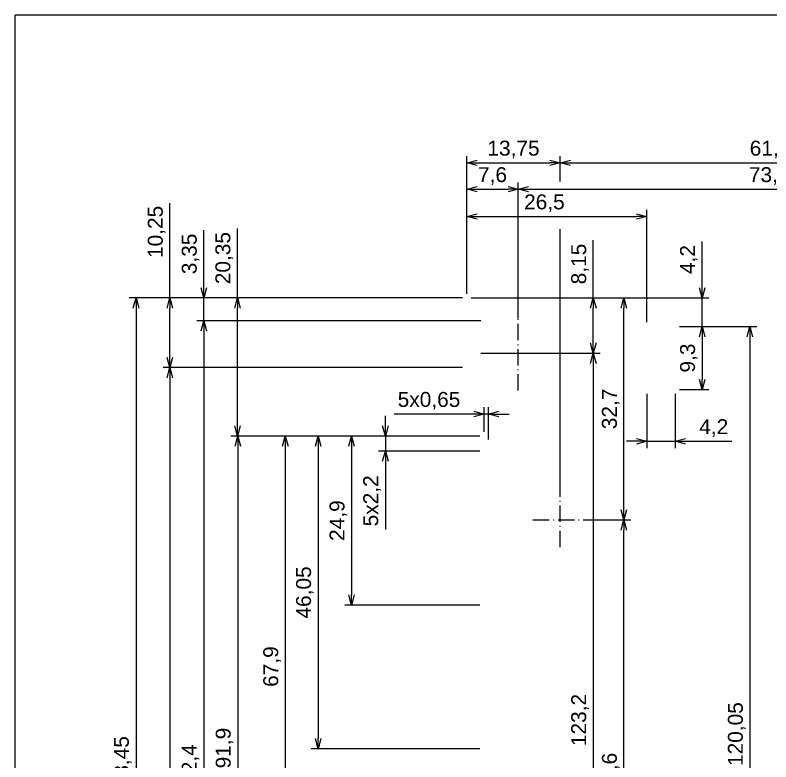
# Paper-space layout 'Base' of a CAD drawing. Header units: millimetres. Extents: x 0 to 414, y 1 to 291.
# Drawn here: x -0.1 to 111.2, y 180.7 to 290.7 of the extents above; entities that cross this region are included whole.
import ezdxf

# ---------------------------------------------------------------- set-up
doc = ezdxf.new("R2010")
doc.units = ezdxf.units.MM
doc.linetypes.add('ACAD_ISO10W100', pattern=[18, 12, -3, 0, -3])
doc.layers.add('MD_Annotation', color=7, linetype='Continuous', lineweight=25)
doc.layers.add('MD_Axes', color=7, linetype='ACAD_ISO10W100', lineweight=25)
doc.styles.get("Standard").update_dxf_attribs({"font": 'arial.ttf'})
doc.dimstyles.new('ISO-25', dxfattribs={"dimtxt": 2.2, "dimasz": 1.5, "dimexe": 1, "dimexo": 0.625, "dimtad": 1, "dimrnd": 0.05, "dimtxsty": 'Standard', "dimblk": 'OPEN30', "dimcen": 2.5, "dimadec": 0, "dimazin": 0, "dimtfac": 1, "dimtmove": 0, "dimatfit": 3, "dimfxl": 1, "dimlwe": 18, "dimarcsym": 0})

# ---------------------------------------------------------------- blocks, each defined once
blk = doc.blocks.new('_Open30')
at = {"color": 0, "linetype": 'ByBlock', "lineweight": -2}
for p, q in [((-1, 0.268), (0, 0)), ((0, 0), (-1, -0.268)), ((0, 0), (-1, 0))]:
    blk.add_line(p, q, dxfattribs=at)
blk = doc.blocks.new('*D22')
at = {"layer": 'Defpoints', "color": 0, "transparency": 16777216}
for p in [(66.45, 249.02), (32.68, 228.68), (69, 228.68)]:
    blk.add_point(p, dxfattribs=at)
at = {"layer": 'MD_Annotation', "color": 0, "lineweight": -2, "transparency": 16777216}
for p, q in [((32.68, 249.02), (32.68, 259.25)), ((32.68, 230.18), (32.68, 247.52))]:
    blk.add_line(p, q, dxfattribs=at)
at = {"layer": 'MD_Annotation', "color": 0, "lineweight": 18, "transparency": 16777216}
for p, q in [((65.82, 249.02), (31.68, 249.02)), ((68.37, 228.68), (31.68, 228.68))]:
    blk.add_line(p, q, dxfattribs=at)
at = {"layer": 'MD_Annotation', "color": 0, "lineweight": -2, "transparency": 16777216, "xscale": 1.5, "yscale": 1.5, "zscale": 1.5}
for p, rotation in [((32.68, 249.02), 90), ((32.68, 228.68), 270)]:
    blk.add_blockref('_Open30', p, dxfattribs=dict(at, rotation=rotation))
at = {"layer": 'MD_Annotation', "color": 0, "transparency": 16777216, "insert": (30.73, 254.89), "char_height": 2.2, "attachment_point": 5, "rotation": 90}
blk.add_mtext('20,35', dxfattribs=at)
blk = doc.blocks.new('*D23')
at = {"layer": 'Defpoints', "color": 0, "transparency": 16777216}
for p in [(69, 228.68), (54.45, 226.47), (69, 226.47)]:
    blk.add_point(p, dxfattribs=at)
at = {"layer": 'MD_Annotation', "color": 0, "lineweight": -2, "transparency": 16777216}
for p, q in [((54.45, 230.18), (54.45, 231.68)), ((54.45, 228.68), (54.45, 226.47)), ((54.45, 224.97), (54.45, 214.9))]:
    blk.add_line(p, q, dxfattribs=at)
at = {"layer": 'MD_Annotation', "color": 0, "lineweight": 18, "transparency": 16777216}
for p, q in [((68.37, 228.68), (53.45, 228.68)), ((68.37, 226.47), (53.45, 226.47))]:
    blk.add_line(p, q, dxfattribs=at)
at = {"layer": 'MD_Annotation', "color": 0, "lineweight": -2, "transparency": 16777216, "xscale": 1.5, "yscale": 1.5, "zscale": 1.5}
for p, rotation in [((54.45, 228.68), 270), ((54.45, 226.47), 90)]:
    blk.add_blockref('_Open30', p, dxfattribs=dict(at, rotation=rotation))
at = {"layer": 'MD_Annotation', "color": 0, "transparency": 16777216, "insert": (52.5, 219.14), "char_height": 2.2, "attachment_point": 5, "rotation": 90}
blk.add_mtext('5x2,2', dxfattribs=at)
blk = doc.blocks.new('*D24')
at = {"layer": 'Defpoints', "color": 0, "transparency": 16777216}
for p in [(66.45, 249.02), (17.74, 110.56), (66.45, 110.56)]:
    blk.add_point(p, dxfattribs=at)
at = {"layer": 'MD_Annotation', "color": 0, "lineweight": 18, "transparency": 16777216}
for p, q in [((65.82, 249.02), (16.74, 249.02)), ((65.82, 110.56), (16.74, 110.56))]:
    blk.add_line(p, q, dxfattribs=at)
at = {"layer": 'MD_Annotation', "color": 0, "lineweight": -2, "transparency": 16777216}
blk.add_line((17.74, 247.52), (17.74, 112.06), dxfattribs=at)
at = {"layer": 'MD_Annotation', "color": 0, "lineweight": -2, "transparency": 16777216, "xscale": 1.5, "yscale": 1.5, "zscale": 1.5}
for p, rotation in [((17.74, 249.02), 90), ((17.74, 110.56), 270)]:
    blk.add_blockref('_Open30', p, dxfattribs=dict(at, rotation=rotation))
at = {"layer": 'MD_Annotation', "color": 0, "transparency": 16777216, "insert": (15.79, 179.79), "char_height": 2.2, "attachment_point": 5, "rotation": 90}
blk.add_mtext('138,45', dxfattribs=at)
blk = doc.blocks.new('*D25')
at = {"layer": 'Defpoints', "color": 0, "transparency": 16777216}
for p in [(66.45, 249.02), (22.72, 238.77), (66.45, 238.77)]:
    blk.add_point(p, dxfattribs=at)
at = {"layer": 'MD_Annotation', "color": 0, "lineweight": -2, "transparency": 16777216}
for p, q in [((22.72, 249.02), (22.72, 262.99)), ((22.72, 240.27), (22.72, 247.52))]:
    blk.add_line(p, q, dxfattribs=at)
at = {"layer": 'MD_Annotation', "color": 0, "lineweight": 18, "transparency": 16777216}
for p, q in [((65.82, 249.02), (21.72, 249.02)), ((65.82, 238.77), (21.72, 238.77))]:
    blk.add_line(p, q, dxfattribs=at)
at = {"layer": 'MD_Annotation', "color": 0, "lineweight": -2, "transparency": 16777216, "xscale": 1.5, "yscale": 1.5, "zscale": 1.5}
for p, rotation in [((22.72, 249.02), 90), ((22.72, 238.77), 270)]:
    blk.add_blockref('_Open30', p, dxfattribs=dict(at, rotation=rotation))
at = {"layer": 'MD_Annotation', "color": 0, "transparency": 16777216, "insert": (20.78, 258.75), "char_height": 2.2, "attachment_point": 5, "rotation": 90}
blk.add_mtext('10,25', dxfattribs=at)
blk = doc.blocks.new('*D26')
at = {"layer": 'Defpoints', "color": 0, "transparency": 16777216}
for p in [(66.45, 238.77), (22.72, 121.36), (66.45, 121.36)]:
    blk.add_point(p, dxfattribs=at)
at = {"layer": 'MD_Annotation', "color": 0, "lineweight": 18, "transparency": 16777216}
for p, q in [((65.82, 238.77), (21.72, 238.77)), ((65.82, 121.36), (21.72, 121.36))]:
    blk.add_line(p, q, dxfattribs=at)
at = {"layer": 'MD_Annotation', "color": 0, "lineweight": -2, "transparency": 16777216}
blk.add_line((22.72, 237.27), (22.72, 122.86), dxfattribs=at)
at = {"layer": 'MD_Annotation', "color": 0, "lineweight": -2, "transparency": 16777216, "xscale": 1.5, "yscale": 1.5, "zscale": 1.5}
for p, rotation in [((22.72, 238.77), 90), ((22.72, 121.36), 270)]:
    blk.add_blockref('_Open30', p, dxfattribs=dict(at, rotation=rotation))
at = {"layer": 'MD_Annotation', "color": 0, "transparency": 16777216, "insert": (20.78, 171.26), "char_height": 2.2, "attachment_point": 5, "rotation": 90}
blk.add_mtext('117,4', dxfattribs=at)
blk = doc.blocks.new('*D27')
at = {"layer": 'Defpoints', "color": 0, "transparency": 16777216}
for p in [(66.45, 249.02), (69.52, 240.89), (85.07, 240.89)]:
    blk.add_point(p, dxfattribs=at)
at = {"layer": 'MD_Annotation', "color": 0, "lineweight": -2, "transparency": 16777216}
for p, q in [((85.07, 249.02), (85.07, 257.51)), ((85.07, 242.39), (85.07, 247.52))]:
    blk.add_line(p, q, dxfattribs=at)
at = {"layer": 'MD_Annotation', "color": 0, "lineweight": 18, "transparency": 16777216}
for p, q in [((67.07, 249.02), (86.07, 249.02)), ((70.15, 240.89), (86.07, 240.89))]:
    blk.add_line(p, q, dxfattribs=at)
at = {"layer": 'MD_Annotation', "color": 0, "lineweight": -2, "transparency": 16777216, "xscale": 1.5, "yscale": 1.5, "zscale": 1.5}
for p, rotation in [((85.07, 249.02), 90), ((85.07, 240.89), 270)]:
    blk.add_blockref('_Open30', p, dxfattribs=dict(at, rotation=rotation))
at = {"layer": 'MD_Annotation', "color": 0, "transparency": 16777216, "insert": (83.12, 254.02), "char_height": 2.2, "attachment_point": 5, "rotation": 90}
blk.add_mtext('8,15', dxfattribs=at)
blk = doc.blocks.new('*D28')
at = {"layer": 'Defpoints', "color": 0, "transparency": 16777216}
for p in [(69.52, 240.89), (69.75, 117.69), (85.07, 117.69)]:
    blk.add_point(p, dxfattribs=at)
at = {"layer": 'MD_Annotation', "color": 0, "lineweight": 18, "transparency": 16777216}
for p, q in [((70.15, 240.89), (86.07, 240.89)), ((70.38, 117.69), (86.07, 117.69))]:
    blk.add_line(p, q, dxfattribs=at)
at = {"layer": 'MD_Annotation', "color": 0, "lineweight": -2, "transparency": 16777216}
blk.add_line((85.07, 239.39), (85.07, 119.19), dxfattribs=at)
at = {"layer": 'MD_Annotation', "color": 0, "lineweight": -2, "transparency": 16777216, "xscale": 1.5, "yscale": 1.5, "zscale": 1.5}
for p, rotation in [((85.07, 240.89), 90), ((85.07, 117.69), 270)]:
    blk.add_blockref('_Open30', p, dxfattribs=dict(at, rotation=rotation))
at = {"layer": 'MD_Annotation', "color": 0, "transparency": 16777216, "insert": (83.12, 186.86), "char_height": 2.2, "attachment_point": 5, "rotation": 90}
blk.add_mtext('123,2', dxfattribs=at)
blk = doc.blocks.new('*D29')
at = {"layer": 'Defpoints', "color": 0, "transparency": 16777216}
for p in [(66.45, 249.02), (97.14, 244.82), (101.1, 244.82)]:
    blk.add_point(p, dxfattribs=at)
at = {"layer": 'MD_Annotation', "color": 0, "lineweight": -2, "transparency": 16777216}
for p, q in [((101.1, 250.52), (101.1, 257.34)), ((101.1, 244.82), (101.1, 249.02)), ((101.1, 243.32), (101.1, 241.82))]:
    blk.add_line(p, q, dxfattribs=at)
at = {"layer": 'MD_Annotation', "color": 0, "lineweight": 18, "transparency": 16777216}
for p, q in [((67.07, 249.02), (102.1, 249.02)), ((97.77, 244.82), (102.1, 244.82))]:
    blk.add_line(p, q, dxfattribs=at)
at = {"layer": 'MD_Annotation', "color": 0, "lineweight": -2, "transparency": 16777216, "xscale": 1.5, "yscale": 1.5, "zscale": 1.5}
for p, rotation in [((101.1, 249.02), 270), ((101.1, 244.82), 90)]:
    blk.add_blockref('_Open30', p, dxfattribs=dict(at, rotation=rotation))
at = {"layer": 'MD_Annotation', "color": 0, "transparency": 16777216, "insert": (99.15, 254.68), "char_height": 2.2, "attachment_point": 5, "rotation": 90}
blk.add_mtext('4,2', dxfattribs=at)
blk = doc.blocks.new('*D30')
at = {"layer": 'Defpoints', "color": 0, "transparency": 16777216}
for p in [(97.14, 244.82), (97.14, 235.52), (101.1, 235.52)]:
    blk.add_point(p, dxfattribs=at)
at = {"layer": 'MD_Annotation', "color": 0, "lineweight": 18, "transparency": 16777216}
for p, q in [((97.77, 244.82), (102.1, 244.82)), ((97.77, 235.52), (102.1, 235.52))]:
    blk.add_line(p, q, dxfattribs=at)
at = {"layer": 'MD_Annotation', "color": 0, "lineweight": -2, "transparency": 16777216}
blk.add_line((101.1, 243.32), (101.1, 237.02), dxfattribs=at)
at = {"layer": 'MD_Annotation', "color": 0, "lineweight": -2, "transparency": 16777216, "xscale": 1.5, "yscale": 1.5, "zscale": 1.5}
for p, rotation in [((101.1, 244.82), 90), ((101.1, 235.52), 270)]:
    blk.add_blockref('_Open30', p, dxfattribs=dict(at, rotation=rotation))
at = {"layer": 'MD_Annotation', "color": 0, "transparency": 16777216, "insert": (99.15, 240.17), "char_height": 2.2, "attachment_point": 5, "rotation": 90}
blk.add_mtext('9,3', dxfattribs=at)
blk = doc.blocks.new('*D32')
at = {"layer": 'Defpoints', "color": 0, "transparency": 16777216}
for p in [(83.19, 216.34), (89.58, 216.34), (83.19, 141.74)]:
    blk.add_point(p, dxfattribs=at)
at = {"layer": 'MD_Annotation', "color": 0, "lineweight": 18, "transparency": 16777216}
for p, q in [((83.81, 216.34), (90.58, 216.34)), ((83.81, 141.74), (90.58, 141.74))]:
    blk.add_line(p, q, dxfattribs=at)
at = {"layer": 'MD_Annotation', "color": 0, "lineweight": -2, "transparency": 16777216}
blk.add_line((89.58, 143.24), (89.58, 214.84), dxfattribs=at)
at = {"layer": 'MD_Annotation', "color": 0, "lineweight": -2, "transparency": 16777216, "xscale": 1.5, "yscale": 1.5, "zscale": 1.5}
for p, rotation in [((89.58, 216.34), 90), ((89.58, 141.74), 270)]:
    blk.add_blockref('_Open30', p, dxfattribs=dict(at, rotation=rotation))
at = {"layer": 'MD_Annotation', "color": 0, "transparency": 16777216, "insert": (87.64, 179.04), "char_height": 2.2, "attachment_point": 5, "rotation": 90}
blk.add_mtext('74,6', dxfattribs=at)
blk = doc.blocks.new('*D33')
at = {"layer": 'Defpoints', "color": 0, "transparency": 16777216}
for p in [(66.45, 249.02), (89.58, 249.02), (83.19, 216.34)]:
    blk.add_point(p, dxfattribs=at)
at = {"layer": 'MD_Annotation', "color": 0, "lineweight": 18, "transparency": 16777216}
for p, q in [((67.07, 249.02), (90.58, 249.02)), ((83.81, 216.34), (90.58, 216.34))]:
    blk.add_line(p, q, dxfattribs=at)
at = {"layer": 'MD_Annotation', "color": 0, "lineweight": -2, "transparency": 16777216}
blk.add_line((89.58, 217.84), (89.58, 247.52), dxfattribs=at)
at = {"layer": 'MD_Annotation', "color": 0, "lineweight": -2, "transparency": 16777216, "xscale": 1.5, "yscale": 1.5, "zscale": 1.5}
for p, rotation in [((89.58, 249.02), 90), ((89.58, 216.34), 270)]:
    blk.add_blockref('_Open30', p, dxfattribs=dict(at, rotation=rotation))
at = {"layer": 'MD_Annotation', "color": 0, "transparency": 16777216, "insert": (87.64, 232.68), "char_height": 2.2, "attachment_point": 5, "rotation": 90}
blk.add_mtext('32,7', dxfattribs=at)
blk = doc.blocks.new('*D34')
at = {"layer": 'Defpoints', "color": 0, "transparency": 16777216}
for p in [(69.14, 245.66), (27.72, 113.24), (69.14, 113.24)]:
    blk.add_point(p, dxfattribs=at)
at = {"layer": 'MD_Annotation', "color": 0, "lineweight": 18, "transparency": 16777216}
for p, q in [((68.52, 245.66), (26.72, 245.66)), ((68.52, 113.24), (26.72, 113.24))]:
    blk.add_line(p, q, dxfattribs=at)
at = {"layer": 'MD_Annotation', "color": 0, "lineweight": -2, "transparency": 16777216}
blk.add_line((27.72, 244.16), (27.72, 114.74), dxfattribs=at)
at = {"layer": 'MD_Annotation', "color": 0, "lineweight": -2, "transparency": 16777216, "xscale": 1.5, "yscale": 1.5, "zscale": 1.5}
for p, rotation in [((27.72, 245.66), 90), ((27.72, 113.24), 270)]:
    blk.add_blockref('_Open30', p, dxfattribs=dict(at, rotation=rotation))
at = {"layer": 'MD_Annotation', "color": 0, "transparency": 16777216, "insert": (25.78, 179.45), "char_height": 2.2, "attachment_point": 5, "rotation": 90}
blk.add_mtext('132,4', dxfattribs=at)
blk = doc.blocks.new('*D37')
at = {"layer": 'Defpoints', "color": 0, "transparency": 16777216}
for p in [(92.94, 235.52), (97.14, 235.52), (97.14, 227.91)]:
    blk.add_point(p, dxfattribs=at)
at = {"layer": 'MD_Annotation', "color": 0, "lineweight": 18, "transparency": 16777216}
for p, q in [((92.94, 234.9), (92.94, 226.91)), ((97.14, 234.9), (97.14, 226.91))]:
    blk.add_line(p, q, dxfattribs=at)
at = {"layer": 'MD_Annotation', "color": 0, "lineweight": -2, "transparency": 16777216}
for p, q in [((91.44, 227.91), (89.94, 227.91)), ((92.94, 227.91), (97.14, 227.91)), ((98.64, 227.91), (105.46, 227.91))]:
    blk.add_line(p, q, dxfattribs=at)
at = {"layer": 'MD_Annotation', "color": 0, "lineweight": -2, "transparency": 16777216, "xscale": 1.5, "yscale": 1.5, "zscale": 1.5}
blk.add_blockref('_Open30', (92.94, 227.91), dxfattribs=at)
at = {"layer": 'MD_Annotation', "color": 0, "lineweight": -2, "transparency": 16777216, "xscale": 1.5, "yscale": 1.5, "zscale": 1.5, "rotation": 180}
blk.add_blockref('_Open30', (97.14, 227.91), dxfattribs=at)
at = {"layer": 'MD_Annotation', "color": 0, "transparency": 16777216, "insert": (102.8, 229.86), "char_height": 2.2, "attachment_point": 5}
blk.add_mtext('4,2', dxfattribs=at)
blk = doc.blocks.new('*D39')
at = {"layer": 'Defpoints', "color": 0, "transparency": 16777216}
for p in [(80.19, 268.93), (66.45, 249.02), (80.19, 219.34)]:
    blk.add_point(p, dxfattribs=at)
at = {"layer": 'MD_Annotation', "color": 0, "lineweight": 18, "transparency": 16777216}
for p, q in [((66.45, 249.65), (66.45, 269.93)), ((80.19, 266.17), (80.19, 269.93)), ((80.19, 219.97), (80.19, 259.15))]:
    blk.add_line(p, q, dxfattribs=at)
at = {"layer": 'MD_Annotation', "color": 0, "lineweight": -2, "transparency": 16777216}
blk.add_line((67.95, 268.93), (78.69, 268.93), dxfattribs=at)
at = {"layer": 'MD_Annotation', "color": 0, "lineweight": -2, "transparency": 16777216, "xscale": 1.5, "yscale": 1.5, "zscale": 1.5, "rotation": 180}
blk.add_blockref('_Open30', (66.45, 268.93), dxfattribs=at)
at = {"layer": 'MD_Annotation', "color": 0, "lineweight": -2, "transparency": 16777216, "xscale": 1.5, "yscale": 1.5, "zscale": 1.5}
blk.add_blockref('_Open30', (80.19, 268.93), dxfattribs=at)
at = {"layer": 'MD_Annotation', "color": 0, "transparency": 16777216, "insert": (73.32, 270.88), "char_height": 2.2, "attachment_point": 5}
blk.add_mtext('13,75', dxfattribs=at)
blk = doc.blocks.new('*D40')
at = {"layer": 'Defpoints', "color": 0, "transparency": 16777216}
for p in [(92.94, 261.02), (66.45, 249.02), (92.94, 244.82)]:
    blk.add_point(p, dxfattribs=at)
at = {"layer": 'MD_Annotation', "color": 0, "lineweight": 18, "transparency": 16777216}
for p, q in [((66.45, 249.65), (66.45, 262.02)), ((92.94, 245.45), (92.94, 262.02))]:
    blk.add_line(p, q, dxfattribs=at)
at = {"layer": 'MD_Annotation', "color": 0, "lineweight": -2, "transparency": 16777216}
blk.add_line((67.95, 261.02), (91.44, 261.02), dxfattribs=at)
at = {"layer": 'MD_Annotation', "color": 0, "lineweight": -2, "transparency": 16777216, "xscale": 1.5, "yscale": 1.5, "zscale": 1.5, "rotation": 180}
blk.add_blockref('_Open30', (66.45, 261.02), dxfattribs=at)
at = {"layer": 'MD_Annotation', "color": 0, "lineweight": -2, "transparency": 16777216, "xscale": 1.5, "yscale": 1.5, "zscale": 1.5}
blk.add_blockref('_Open30', (92.94, 261.02), dxfattribs=at)
at = {"layer": 'MD_Annotation', "color": 0, "transparency": 16777216, "insert": (77.87, 262.97), "char_height": 2.2, "attachment_point": 5}
blk.add_mtext('26,5', dxfattribs=at)
blk = doc.blocks.new('*D46')
at = {"layer": 'Defpoints', "color": 0, "transparency": 16777216}
for p in [(74.02, 265.04), (66.45, 249.02), (74.02, 245.39)]:
    blk.add_point(p, dxfattribs=at)
at = {"layer": 'MD_Annotation', "color": 0, "lineweight": 18, "transparency": 16777216}
for p, q in [((66.45, 249.65), (66.45, 266.04)), ((74.02, 246.02), (74.02, 266.04))]:
    blk.add_line(p, q, dxfattribs=at)
at = {"layer": 'MD_Annotation', "color": 0, "lineweight": -2, "transparency": 16777216}
blk.add_line((67.95, 265.04), (72.52, 265.04), dxfattribs=at)
at = {"layer": 'MD_Annotation', "color": 0, "lineweight": -2, "transparency": 16777216, "xscale": 1.5, "yscale": 1.5, "zscale": 1.5, "rotation": 180}
blk.add_blockref('_Open30', (66.45, 265.04), dxfattribs=at)
at = {"layer": 'MD_Annotation', "color": 0, "lineweight": -2, "transparency": 16777216, "xscale": 1.5, "yscale": 1.5, "zscale": 1.5}
blk.add_blockref('_Open30', (74.02, 265.04), dxfattribs=at)
at = {"layer": 'MD_Annotation', "color": 0, "transparency": 16777216, "insert": (70.23, 266.98), "char_height": 2.2, "attachment_point": 5}
blk.add_mtext('7,6', dxfattribs=at)
blk = doc.blocks.new('*D47')
at = {"layer": 'Defpoints', "color": 0, "transparency": 16777216}
for p in [(147.92, 265.04), (74.02, 245.39), (147.92, 245.52)]:
    blk.add_point(p, dxfattribs=at)
at = {"layer": 'MD_Annotation', "color": 0, "lineweight": 18, "transparency": 16777216}
for p, q in [((74.02, 246.02), (74.02, 266.04)), ((147.92, 246.14), (147.92, 266.04))]:
    blk.add_line(p, q, dxfattribs=at)
at = {"layer": 'MD_Annotation', "color": 0, "lineweight": -2, "transparency": 16777216}
blk.add_line((75.52, 265.04), (146.42, 265.04), dxfattribs=at)
at = {"layer": 'MD_Annotation', "color": 0, "lineweight": -2, "transparency": 16777216, "xscale": 1.5, "yscale": 1.5, "zscale": 1.5, "rotation": 180}
blk.add_blockref('_Open30', (74.02, 265.04), dxfattribs=at)
at = {"layer": 'MD_Annotation', "color": 0, "lineweight": -2, "transparency": 16777216, "xscale": 1.5, "yscale": 1.5, "zscale": 1.5}
blk.add_blockref('_Open30', (147.92, 265.04), dxfattribs=at)
at = {"layer": 'MD_Annotation', "color": 0, "transparency": 16777216, "insert": (110.97, 266.98), "char_height": 2.2, "attachment_point": 5}
blk.add_mtext('73,9', dxfattribs=at)
blk = doc.blocks.new('*D48')
at = {"layer": 'Defpoints', "color": 0, "transparency": 16777216}
for p in [(141.99, 268.93), (80.19, 219.34), (141.99, 219.32)]:
    blk.add_point(p, dxfattribs=at)
at = {"layer": 'MD_Annotation', "color": 0, "lineweight": 18, "transparency": 16777216}
for p, q in [((80.19, 266.17), (80.19, 269.93)), ((141.99, 219.94), (141.99, 269.93)), ((80.19, 219.97), (80.19, 259.15))]:
    blk.add_line(p, q, dxfattribs=at)
at = {"layer": 'MD_Annotation', "color": 0, "lineweight": -2, "transparency": 16777216}
blk.add_line((81.69, 268.93), (140.49, 268.93), dxfattribs=at)
at = {"layer": 'MD_Annotation', "color": 0, "lineweight": -2, "transparency": 16777216, "xscale": 1.5, "yscale": 1.5, "zscale": 1.5, "rotation": 180}
blk.add_blockref('_Open30', (80.19, 268.93), dxfattribs=at)
at = {"layer": 'MD_Annotation', "color": 0, "lineweight": -2, "transparency": 16777216, "xscale": 1.5, "yscale": 1.5, "zscale": 1.5}
blk.add_blockref('_Open30', (141.99, 268.93), dxfattribs=at)
at = {"layer": 'MD_Annotation', "color": 0, "transparency": 16777216, "insert": (111.09, 270.88), "char_height": 2.2, "attachment_point": 5}
blk.add_mtext('61,8', dxfattribs=at)
blk = doc.blocks.new('*D109')
at = {"layer": 'Defpoints', "color": 0, "ltscale": 0.2, "transparency": 16777216}
for p in [(69, 228.68), (49.48, 203.78), (69, 203.78)]:
    blk.add_point(p, dxfattribs=at)
at = {"layer": 'MD_Annotation', "color": 0, "lineweight": 18, "ltscale": 0.2, "transparency": 16777216}
for p, q in [((68.37, 228.68), (48.48, 228.68)), ((68.37, 203.78), (48.48, 203.78))]:
    blk.add_line(p, q, dxfattribs=at)
at = {"layer": 'MD_Annotation', "color": 0, "lineweight": -2, "ltscale": 0.2, "transparency": 16777216}
blk.add_line((49.48, 227.18), (49.48, 205.28), dxfattribs=at)
at = {"layer": 'MD_Annotation', "color": 0, "lineweight": -2, "ltscale": 0.2, "transparency": 16777216, "xscale": 1.5, "yscale": 1.5, "zscale": 1.5}
for p, rotation in [((49.48, 228.68), 90), ((49.48, 203.78), 270)]:
    blk.add_blockref('_Open30', p, dxfattribs=dict(at, rotation=rotation))
at = {"layer": 'MD_Annotation', "color": 0, "ltscale": 0.2, "transparency": 16777216, "insert": (47.54, 216.23), "char_height": 2.2, "attachment_point": 5, "rotation": 90}
blk.add_mtext('24,9', dxfattribs=at)
blk = doc.blocks.new('*D110')
at = {"layer": 'Defpoints', "color": 0, "ltscale": 0.2, "transparency": 16777216}
for p in [(69, 228.68), (44.55, 182.63), (69, 182.63)]:
    blk.add_point(p, dxfattribs=at)
at = {"layer": 'MD_Annotation', "color": 0, "lineweight": 18, "ltscale": 0.2, "transparency": 16777216}
for p, q in [((68.37, 228.68), (43.55, 228.68)), ((68.37, 182.63), (43.55, 182.63))]:
    blk.add_line(p, q, dxfattribs=at)
at = {"layer": 'MD_Annotation', "color": 0, "lineweight": -2, "ltscale": 0.2, "transparency": 16777216}
blk.add_line((44.55, 227.18), (44.55, 184.13), dxfattribs=at)
at = {"layer": 'MD_Annotation', "color": 0, "lineweight": -2, "ltscale": 0.2, "transparency": 16777216, "xscale": 1.5, "yscale": 1.5, "zscale": 1.5}
for p, rotation in [((44.55, 228.68), 90), ((44.55, 182.63), 270)]:
    blk.add_blockref('_Open30', p, dxfattribs=dict(at, rotation=rotation))
at = {"layer": 'MD_Annotation', "color": 0, "ltscale": 0.2, "transparency": 16777216, "insert": (42.61, 205.65), "char_height": 2.2, "attachment_point": 5, "rotation": 90}
blk.add_mtext('46,05', dxfattribs=at)
blk = doc.blocks.new('*D111')
at = {"layer": 'Defpoints', "color": 0, "ltscale": 0.2, "transparency": 16777216}
for p in [(69, 228.68), (39.72, 160.78), (69, 160.78)]:
    blk.add_point(p, dxfattribs=at)
at = {"layer": 'MD_Annotation', "color": 0, "lineweight": 18, "ltscale": 0.2, "transparency": 16777216}
for p, q in [((68.37, 228.68), (38.72, 228.68)), ((68.37, 160.78), (38.72, 160.78))]:
    blk.add_line(p, q, dxfattribs=at)
at = {"layer": 'MD_Annotation', "color": 0, "lineweight": -2, "ltscale": 0.2, "transparency": 16777216}
blk.add_line((39.72, 227.18), (39.72, 162.28), dxfattribs=at)
at = {"layer": 'MD_Annotation', "color": 0, "lineweight": -2, "ltscale": 0.2, "transparency": 16777216, "xscale": 1.5, "yscale": 1.5, "zscale": 1.5}
for p, rotation in [((39.72, 228.68), 90), ((39.72, 160.78), 270)]:
    blk.add_blockref('_Open30', p, dxfattribs=dict(at, rotation=rotation))
at = {"layer": 'MD_Annotation', "color": 0, "ltscale": 0.2, "transparency": 16777216, "insert": (37.78, 194.73), "char_height": 2.2, "attachment_point": 5, "rotation": 90}
blk.add_mtext('67,9', dxfattribs=at)
blk = doc.blocks.new('*D112')
at = {"layer": 'Defpoints', "color": 0, "ltscale": 0.2, "transparency": 16777216}
for p in [(69, 228.68), (32.72, 136.78), (69, 136.78)]:
    blk.add_point(p, dxfattribs=at)
at = {"layer": 'MD_Annotation', "color": 0, "lineweight": 18, "ltscale": 0.2, "transparency": 16777216}
for p, q in [((68.37, 228.68), (31.72, 228.68)), ((68.37, 136.78), (31.72, 136.78))]:
    blk.add_line(p, q, dxfattribs=at)
at = {"layer": 'MD_Annotation', "color": 0, "lineweight": -2, "ltscale": 0.2, "transparency": 16777216}
blk.add_line((32.72, 227.18), (32.72, 138.28), dxfattribs=at)
at = {"layer": 'MD_Annotation', "color": 0, "lineweight": -2, "ltscale": 0.2, "transparency": 16777216, "xscale": 1.5, "yscale": 1.5, "zscale": 1.5}
for p, rotation in [((32.72, 228.68), 90), ((32.72, 136.78), 270)]:
    blk.add_blockref('_Open30', p, dxfattribs=dict(at, rotation=rotation))
at = {"layer": 'MD_Annotation', "color": 0, "ltscale": 0.2, "transparency": 16777216, "insert": (30.78, 182.73), "char_height": 2.2, "attachment_point": 5, "rotation": 90}
blk.add_mtext('91,9', dxfattribs=at)
blk = doc.blocks.new('*D119')
at = {"layer": 'Defpoints', "color": 0, "ltscale": 0.2, "transparency": 16777216}
for p in [(69.66, 231.93), (69, 228.68), (69.66, 227.57)]:
    blk.add_point(p, dxfattribs=at)
at = {"layer": 'MD_Annotation', "color": 0, "lineweight": 18, "ltscale": 0.2, "transparency": 16777216}
for p, q in [((69, 229.3), (69, 232.93)), ((69.66, 228.2), (69.66, 232.93))]:
    blk.add_line(p, q, dxfattribs=at)
at = {"layer": 'MD_Annotation', "color": 0, "lineweight": -2, "ltscale": 0.2, "transparency": 16777216}
for p, q in [((67.5, 231.93), (55.77, 231.93)), ((69.66, 231.93), (69, 231.93)), ((71.16, 231.93), (72.66, 231.93))]:
    blk.add_line(p, q, dxfattribs=at)
at = {"layer": 'MD_Annotation', "color": 0, "lineweight": -2, "ltscale": 0.2, "transparency": 16777216, "xscale": 1.5, "yscale": 1.5, "zscale": 1.5}
blk.add_blockref('_Open30', (69, 231.93), dxfattribs=at)
at = {"layer": 'MD_Annotation', "color": 0, "lineweight": -2, "ltscale": 0.2, "transparency": 16777216, "xscale": 1.5, "yscale": 1.5, "zscale": 1.5, "rotation": 180}
blk.add_blockref('_Open30', (69.66, 231.93), dxfattribs=at)
at = {"layer": 'MD_Annotation', "color": 0, "ltscale": 0.2, "transparency": 16777216, "insert": (60.88, 233.87), "char_height": 2.2, "attachment_point": 5}
blk.add_mtext('5x0,65', dxfattribs=at)
blk = doc.blocks.new('*D129')
at = {"layer": 'Defpoints', "color": 0, "ltscale": 0.2, "transparency": 16777216}
for p in [(97.14, 244.82), (97.04, 124.76), (108.13, 124.76)]:
    blk.add_point(p, dxfattribs=at)
at = {"layer": 'MD_Annotation', "color": 0, "lineweight": 18, "ltscale": 0.2, "transparency": 16777216}
for p, q in [((97.77, 244.82), (109.13, 244.82)), ((97.67, 124.76), (109.13, 124.76))]:
    blk.add_line(p, q, dxfattribs=at)
at = {"layer": 'MD_Annotation', "color": 0, "lineweight": -2, "ltscale": 0.2, "transparency": 16777216}
blk.add_line((108.13, 243.32), (108.13, 126.26), dxfattribs=at)
at = {"layer": 'MD_Annotation', "color": 0, "lineweight": -2, "ltscale": 0.2, "transparency": 16777216, "xscale": 1.5, "yscale": 1.5, "zscale": 1.5}
for p, rotation in [((108.13, 244.82), 90), ((108.13, 124.76), 270)]:
    blk.add_blockref('_Open30', p, dxfattribs=dict(at, rotation=rotation))
at = {"layer": 'MD_Annotation', "color": 0, "ltscale": 0.2, "transparency": 16777216, "insert": (106.19, 184.79), "char_height": 2.2, "attachment_point": 5, "rotation": 90}
blk.add_mtext('120,05', dxfattribs=at)
blk = doc.blocks.new('*D184')
at = {"layer": 'Defpoints', "color": 0, "ltscale": 0.2, "transparency": 16777216}
for p in [(27.72, 249.02), (66.45, 249.02), (69.14, 245.66)]:
    blk.add_point(p, dxfattribs=at)
at = {"layer": 'MD_Annotation', "color": 0, "lineweight": -2, "ltscale": 0.2, "transparency": 16777216}
for p, q in [((27.72, 250.52), (27.72, 259)), ((27.72, 245.66), (27.72, 249.02)), ((27.72, 244.16), (27.72, 242.66))]:
    blk.add_line(p, q, dxfattribs=at)
at = {"layer": 'MD_Annotation', "color": 0, "lineweight": 18, "ltscale": 0.2, "transparency": 16777216}
for p, q in [((65.82, 249.02), (26.72, 249.02)), ((68.52, 245.66), (26.72, 245.66))]:
    blk.add_line(p, q, dxfattribs=at)
at = {"layer": 'MD_Annotation', "color": 0, "lineweight": -2, "ltscale": 0.2, "transparency": 16777216, "xscale": 1.5, "yscale": 1.5, "zscale": 1.5}
for p, rotation in [((27.72, 249.02), 270), ((27.72, 245.66), 90)]:
    blk.add_blockref('_Open30', p, dxfattribs=dict(at, rotation=rotation))
at = {"layer": 'MD_Annotation', "color": 0, "ltscale": 0.2, "transparency": 16777216, "insert": (25.78, 255.51), "char_height": 2.2, "attachment_point": 5, "rotation": 90}
blk.add_mtext('3,35', dxfattribs=at)

psp = doc.layouts.new('Base')

# ---------------------------------------------------------------- linework, layer by layer
at = {"layer": 'MD_Annotation', "ltscale": 0.2}
for p in [(-0.059, 0.533), (413.511, 290.587)]:
    psp.add_line(p, (-0.059, 290.68), dxfattribs=at)
at = {"layer": 'MD_Axes', "ltscale": 0.2}
for p, q in [((74.024, 235.392), (74.024, 246.392)), ((68.524, 240.892), (79.524, 240.892)), ((80.185, 212.342), (80.185, 220.342)), ((76.185, 216.342), (84.185, 216.342))]:
    psp.add_line(p, q, dxfattribs=at)

# ---------------------------------------------------------------- dimensions: what is measured, and where the dimension line sits
at = {"layer": 'MD_Annotation'}
for base, p1, p2, angle, picture, middle in [((80.185, 268.932), (66.446, 249.024), (80.185, 219.342), 180, '*D39', (73.316, 270.879)), ((141.985, 268.932), (80.185, 219.342), (141.985, 219.317), 180, '*D48', (111.085, 270.879)), ((74.024, 265.036), (66.446, 249.024), (74.024, 245.392), 180, '*D46', (70.235, 266.983)), ((147.923, 265.036), (74.024, 245.392), (147.923, 245.516), 180, '*D47', (110.973, 266.983)), ((17.741, 110.56), (66.446, 249.024), (66.446, 110.56), 270, '*D24', (15.793, 179.792)), ((27.723, 113.24), (69.142, 245.66), (69.142, 113.24), 270, '*D34', (25.776, 179.45)), ((101.101, 235.524), (97.142, 244.824), (97.142, 235.524), 90, '*D30', (99.153, 240.174))]:
    dim = psp.add_linear_dim(base=base, p1=p1, p2=p2, angle=angle, dimstyle='ISO-25', override={"dimlfac": -1}, dxfattribs=at)
    dim.commit()
    dim.dimension.update_dxf_attribs({"geometry": picture, "text_midpoint": middle})
for base, p1, p2, angle, override, picture, middle in [((92.942, 261.024), (66.446, 249.024), (92.942, 244.824), 180, {"dimlfac": -1}, '*D40', (77.865, 261.024)), ((22.723, 238.774), (66.446, 249.024), (66.446, 238.774), 270, {"dimtad": 3, "dimlfac": -1}, '*D25', (22.723, 258.751)), ((32.676, 228.678), (66.446, 249.024), (68.997, 228.678), 270, {"dimlfac": -1}, '*D22', (32.676, 254.887)), ((85.069, 240.892), (66.446, 249.024), (69.524, 240.892), 90, {"dimlfac": -1}, '*D27', (85.069, 254.016)), ((101.101, 244.824), (66.446, 249.024), (97.142, 244.824), 90, {"dimlfac": -1}, '*D29', (101.101, 254.684)), ((89.583, 249.024), (83.185, 216.342), (66.446, 249.024), 90, {"dimlfac": -1}, '*D33', (89.583, 232.683)), ((85.069, 117.692), (69.524, 240.892), (69.751, 117.692), 90, {"dimlfac": -1}, '*D28', (85.069, 186.862)), ((22.723, 121.36), (66.446, 238.774), (66.446, 121.36), 270, {"dimlfac": -1}, '*D26', (22.723, 171.258))]:
    dim = psp.add_linear_dim(base=base, p1=p1, p2=p2, angle=angle, dimstyle='ISO-25', override=override, dxfattribs=at)
    dim.commit()
    dim.dimension.update_dxf_attribs({"geometry": picture, "text_midpoint": middle, "dimtype": 160})
at = {"layer": 'MD_Annotation', "ltscale": 0.2}
for base, p1, p2, angle, picture, middle in [((27.723, 249.024), (69.142, 245.66), (66.446, 249.024), 270, '*D184', (25.776, 255.513)), ((108.134, 124.76), (97.142, 244.824), (97.042, 124.76), 90, '*D129', (106.187, 184.792)), ((32.723, 136.778), (68.997, 228.678), (68.997, 136.778), 270, '*D112', (30.776, 182.728)), ((39.723, 160.778), (68.997, 228.678), (68.997, 160.778), 270, '*D111', (37.776, 194.728)), ((44.554, 182.628), (68.997, 228.678), (68.997, 182.628), 270, '*D110', (42.607, 205.653)), ((49.482, 203.778), (68.997, 228.678), (68.997, 203.778), 270, '*D109', (47.535, 216.228))]:
    dim = psp.add_linear_dim(base=base, p1=p1, p2=p2, angle=angle, dimstyle='ISO-25', override={"dimlfac": -1}, dxfattribs=at)
    dim.commit()
    dim.dimension.update_dxf_attribs({"geometry": picture, "text_midpoint": middle})
dim = psp.add_linear_dim(base=(69.661, 231.927), p1=(68.997, 228.678), p2=(69.661, 227.574), angle=180, text='5x<>', dimstyle='ISO-25', override={"dimlfac": -1}, dxfattribs=at)
dim.commit()
dim.dimension.update_dxf_attribs({"geometry": '*D119', "text_midpoint": (60.884, 231.927), "dimtype": 160})
at = {"layer": 'MD_Annotation'}
dim = psp.add_linear_dim(base=(97.142, 227.911), p1=(92.942, 235.524), p2=(97.142, 235.524), dimstyle='ISO-25', override={"dimlfac": -1}, dxfattribs=at)
dim.commit()
dim.dimension.update_dxf_attribs({"geometry": '*D37', "text_midpoint": (102.803, 229.858)})
dim = psp.add_linear_dim(base=(54.446, 226.469), p1=(68.997, 228.678), p2=(68.997, 226.469), angle=270, text='5x<>', dimstyle='ISO-25', override={"dimlfac": -1}, dxfattribs=at)
dim.commit()
dim.dimension.update_dxf_attribs({"geometry": '*D23', "text_midpoint": (54.446, 219.141), "dimtype": 160})
dim = psp.add_aligned_dim(p1=(83.186, 141.742), p2=(83.185, 216.342), distance=-6.398, dimstyle='ISO-25', override={"dimlfac": -1}, dxfattribs=at)
dim.commit()
dim.dimension.update_dxf_attribs({"geometry": '*D32', "text_midpoint": (87.636, 179.042)})

doc.saveas('drawing.dxf')
